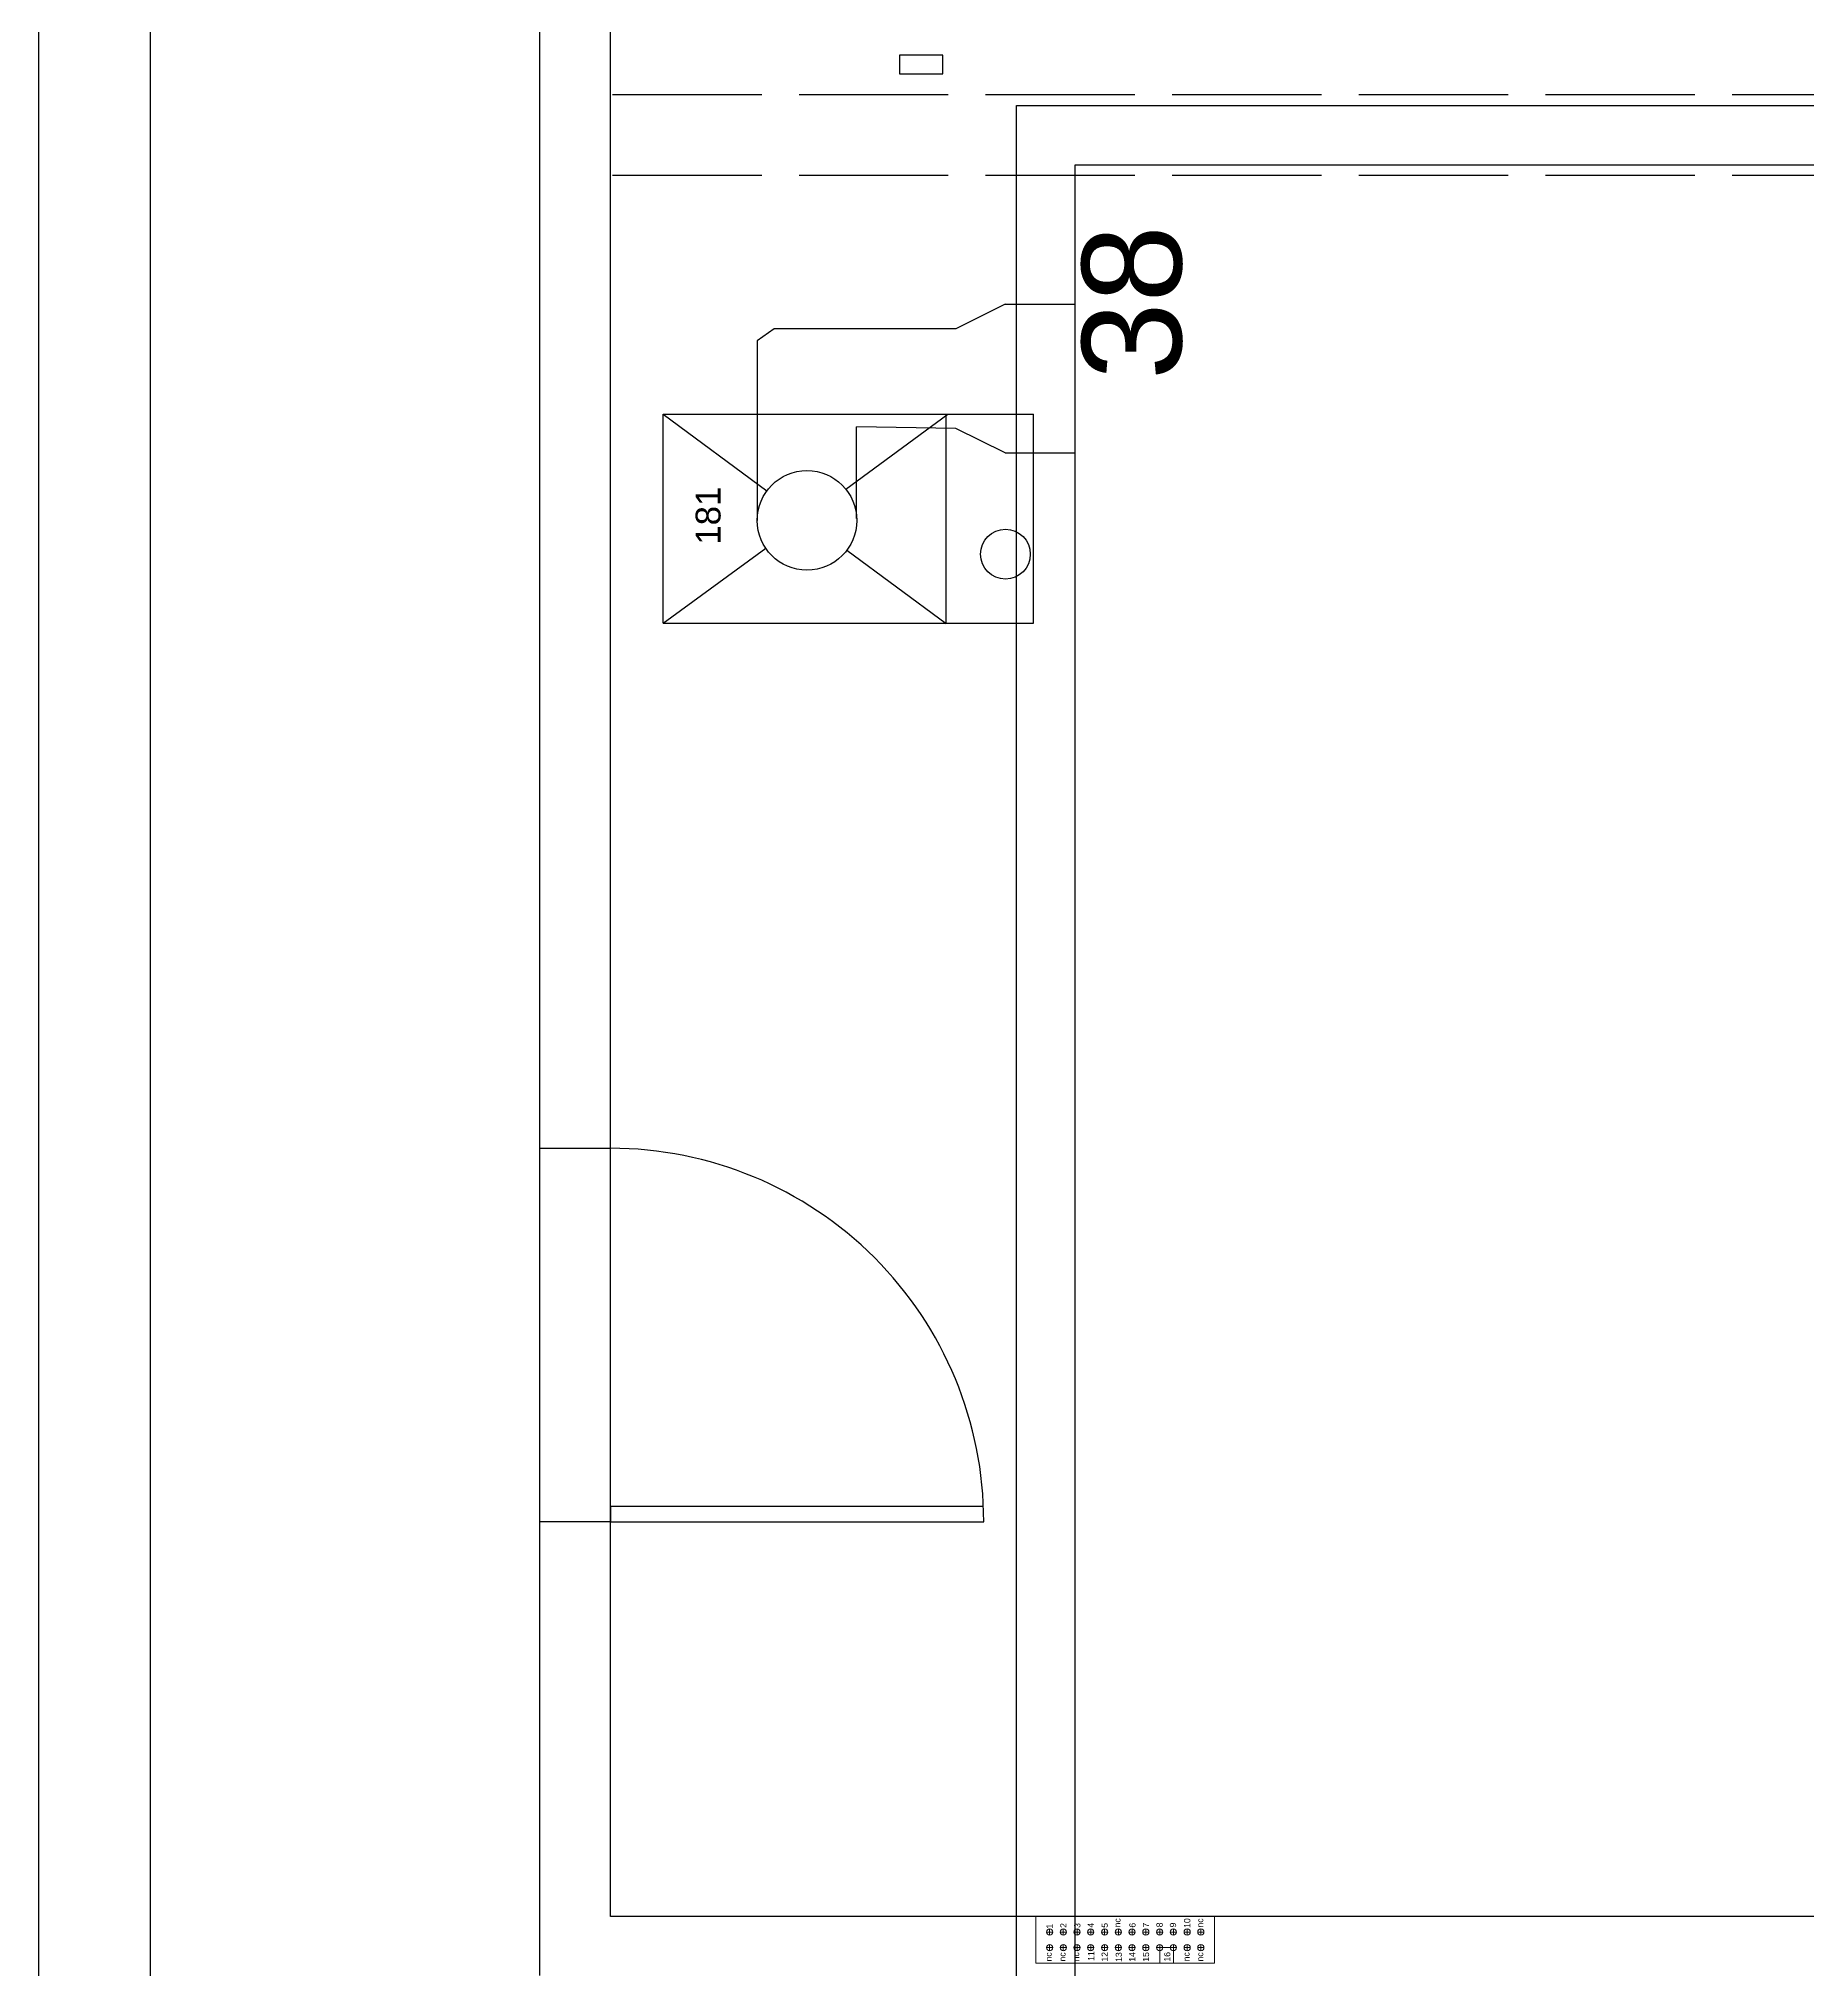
# Model space of a CAD drawing. Header units: inches. Extents: x 12 to 644, y -4 to 515.
# Drawn here: x 12.1 to 154.3, y 206.8 to 361.9 of the extents above; entities that cross this region are included whole.
import ezdxf

# ---------------------------------------------------------------- set-up
doc = ezdxf.new("R2010")
doc.units = ezdxf.units.IN
doc.header["$MEASUREMENT"] = 0
doc.linetypes.add('ACAD_ISO02W100', pattern=[15, 12, -3])
doc.layers.get('0').update_dxf_attribs({"color": 1, "lineweight": 9})
for name, color, linetype, lineweight in [('00-page-edge', 7, 'Continuous', 9), ('A101-Floorplan-1st-floor', 7, 'Continuous', 9), ('A201-Floorplan-2nd-floor', 7, 'Continuous', 9)]:
    doc.layers.add(name, color=color, linetype=linetype, lineweight=lineweight)
doc.layers.get('0').off()
doc.styles.add('Small', font='Arial.ttf', dxfattribs={"height": 0.5})
doc.styles.get("Standard").update_dxf_attribs({"font": 'Arial.ttf', "height": 2})

# ---------------------------------------------------------------- blocks, each defined once
blk = doc.blocks.new('garage-door-exit-to-trailer')
at = {"layer": 'A101-Floorplan-1st-floor', "lineweight": 30}
for p, q in [((0, 0), (0, -30)), ((1.25, 0), (0, 0)), ((1.25, 0), (1.25, -29.97))]:
    blk.add_line(p, q, dxfattribs=at)
blk.add_arc((0, 0), 30, 270, 0, dxfattribs=at)
blk = doc.blocks.new('L2-furnace-register-38-and-duct')
at = {"layer": 'A201-Floorplan-2nd-floor', "lineweight": 30}
for p, q in [((9, 25.55), (-5.42, 25.55)), ((9.97, 24.2), (9, 25.55)), ((9.97, 9.59), (9.97, 24.2)), ((-5.27, 17.56), (2.09, 17.56)), ((1.97, 9.59), (2.09, 17.56)), ((0, 5.61), (1.97, 9.59)), ((11.95, 5.61), (9.97, 9.59)), ((0, 5.61), (0, 0)), ((11.95, 5.61), (11.95, 0))]:
    blk.add_line(p, q, dxfattribs=at)
blk = doc.blocks.new('L1-furnace-181-reference')
at = {"layer": 'A101-Floorplan-1st-floor', "lineweight": -3}
for p, q in [((0, 29.75), (6.04, 21.52)), ((0, 29.75), (0, 0)), ((16.8, 29.75), (16.8, 0)), ((10.77, 15.08), (16.8, 6.87)), ((0, 0), (16.8, 0))]:
    blk.add_line(p, q, dxfattribs=at)
for points in [[(0, 29.75), (16.8, 29.75), (10.65, 21.42)], [(5.89, 14.99), (-0.01, 7), (16.8, 7)]]:
    blk.add_lwpolyline(points, dxfattribs=at)
for centre, radius in [((8.27, 18.2), 4), ((5.56, 2.25), 2)]:
    blk.add_circle(centre, radius, dxfattribs=at)
blk = doc.blocks.new('GE-125A-subpanel-171')
at = {"lineweight": 5}
for p, q in [((0, -14.38, -48.5), (0, 0, -48.5)), ((0, 0, -48.5), (3.75, 0, -48.5)), ((3.75, -15.19, -48.5), (3.75, 0.81, -48.5)), ((1, -1.11, -48.5), (1.5, -1.11, -48.5)), ((1.25, -1.36, -48.5), (1.25, -0.86, -48.5)), ((2.25, -1.11, -48.5), (2.75, -1.11, -48.5)), ((2.5, -1.36, -48.5), (2.5, -0.86, -48.5)), ((1, -2.21, -48.5), (1.5, -2.21, -48.5)), ((1.25, -2.46, -48.5), (1.25, -1.96, -48.5)), ((1.25, -3.57, -48.5), (1.25, -3.07, -48.5)), ((2.25, -2.21, -48.5), (2.75, -2.21, -48.5)), ((2.5, -2.46, -48.5), (2.5, -1.96, -48.5)), ((2.5, -3.57, -48.5), (2.5, -3.07, -48.5)), ((1, -3.32, -48.5), (1.5, -3.32, -48.5)), ((1, -4.42, -48.5), (1.5, -4.42, -48.5)), ((1.25, -4.67, -48.5), (1.25, -4.17, -48.5)), ((2.25, -3.32, -48.5), (2.75, -3.32, -48.5)), ((2.25, -4.42, -48.5), (2.75, -4.42, -48.5)), ((2.5, -4.67, -48.5), (2.5, -4.17, -48.5)), ((1, -5.53, -48.5), (1.5, -5.53, -48.5)), ((1.25, -5.78, -48.5), (1.25, -5.28, -48.5)), ((2.25, -5.53, -48.5), (2.75, -5.53, -48.5)), ((2.5, -5.78, -48.5), (2.5, -5.28, -48.5)), ((1, -6.64, -48.5), (1.5, -6.64, -48.5)), ((1, -7.74, -48.5), (1.5, -7.74, -48.5)), ((1.25, -6.89, -48.5), (1.25, -6.39, -48.5)), ((1.25, -7.99, -48.5), (1.25, -7.49, -48.5)), ((2.25, -6.64, -48.5), (2.75, -6.64, -48.5)), ((2.25, -7.74, -48.5), (2.75, -7.74, -48.5)), ((2.5, -6.89, -48.5), (2.5, -6.39, -48.5)), ((2.5, -7.99, -48.5), (2.5, -7.49, -48.5)), ((1, -8.85, -48.5), (1.5, -8.85, -48.5)), ((1.25, -9.1, -48.5), (1.25, -8.6, -48.5)), ((2.25, -8.85, -48.5), (2.75, -8.85, -48.5)), ((2.5, -9.1, -48.5), (2.5, -8.6, -48.5)), ((1.25, -9.96, -48.5), (0, -9.96, -48.5)), ((0, -9.96, -48.5), (0, -11.06, -48.5)), ((1, -9.96, -48.5), (1.5, -9.96, -48.5)), ((1.25, -10.21, -48.5), (1.25, -9.71, -48.5)), ((1.25, -11.06, -48.5), (1.25, -9.96, -48.5)), ((1.25, -11.31, -48.5), (1.25, -10.81, -48.5)), ((2.25, -9.96, -48.5), (2.75, -9.96, -48.5)), ((2.5, -10.21, -48.5), (2.5, -9.71, -48.5)), ((2.5, -11.31, -48.5), (2.5, -10.81, -48.5)), ((0, -11.06, -48.5), (1.25, -11.06, -48.5)), ((1, -11.06, -48.5), (1.5, -11.06, -48.5)), ((1, -12.17, -48.5), (1.5, -12.17, -48.5)), ((1.25, -12.42, -48.5), (1.25, -11.92, -48.5)), ((2.25, -11.06, -48.5), (2.75, -11.06, -48.5)), ((2.25, -12.17, -48.5), (2.75, -12.17, -48.5)), ((2.5, -12.42, -48.5), (2.5, -11.92, -48.5)), ((1, -13.27, -48.5), (1.5, -13.27, -48.5)), ((1.25, -13.52, -48.5), (1.25, -13.02, -48.5)), ((2.25, -13.27, -48.5), (2.75, -13.27, -48.5)), ((2.5, -13.52, -48.5), (2.5, -13.02, -48.5)), ((0, -14.38, -48.5), (3.75, -14.38, -48.5))]:
    blk.add_line(p, q, dxfattribs=at)
for centre in [(1.25, -1.11, -48.5), (2.5, -1.11, -48.5), (1.25, -2.21, -48.5), (1.25, -3.32, -48.5), (2.5, -2.21, -48.5), (2.5, -3.32, -48.5), (1.25, -4.42, -48.5), (2.5, -4.42, -48.5), (1.25, -5.53, -48.5), (2.5, -5.53, -48.5), (1.25, -6.64, -48.5), (1.25, -7.74, -48.5), (2.5, -6.64, -48.5), (2.5, -7.74, -48.5), (1.25, -8.85, -48.5), (2.5, -8.85, -48.5), (1.25, -9.96, -48.5), (1.25, -11.06, -48.5), (2.5, -9.96, -48.5), (2.5, -11.06, -48.5), (1.25, -12.17, -48.5), (2.5, -12.17, -48.5), (1.25, -13.27, -48.5), (2.5, -13.27, -48.5)]:
    blk.add_circle(centre, 0.25, dxfattribs=at)
at = {"lineweight": 5, "style": 'Small'}
for s, p in [('nc', (0.13, -1.28, -48.5)), ('1', (2.77, -1.36, -48.5)), ('nc', (0.13, -2.39, -48.5)), ('3', (2.83, -3.59, -48.5)), ('2', (2.83, -2.47, -48.5)), ('nc', (0.14, -3.49, -48.5)), ('11', (0.18, -4.7, -48.5)), ('4', (2.85, -4.67, -48.5)), ('12', (0.12, -5.79, -48.5)), ('5', (2.84, -5.79, -48.5)), ('13', (0.1, -6.92, -48.5)), ('14', (0.11, -8, -48.5)), ('6', (2.85, -8.02, -48.5)), ('nc', (2.87, -6.81, -48.5)), ('15', (0.11, -9.11, -48.5)), ('7', (2.86, -9.11, -48.5)), ('16', (0.12, -10.82, -48.5)), ('9', (2.87, -11.28, -48.5)), ('8', (2.88, -10.2, -48.5)), ('nc', (0.14, -12.36, -48.5)), ('10', (2.83, -12.42, -48.5)), ('nc', (0.13, -13.46, -48.5)), ('nc', (2.86, -13.46, -48.5))]:
    blk.add_text(s, height=0.5, dxfattribs=at).set_placement(p)

msp = doc.modelspace()

# ---------------------------------------------------------------- linework, layer by layer
at = {"layer": '00-page-edge', "lineweight": -3}
for points in [[(12.1, -4.04), (619.4, -4.04), (619.4, 515.31), (12.1, 515.31)], [(565.4, 4.96), (21.1, 4.96), (21.1, 506.31), (565.4, 506.31)]]:
    msp.add_lwpolyline(points, close=True, dxfattribs=at)
at = {"layer": 'A101-Floorplan-1st-floor', "lineweight": -3}
for p, q in [((52.38, 206.32), (52.38, 459.75)), ((58.07, 272.78), (52.38, 272.78)), ((58.07, 242.79), (52.38, 242.79))]:
    msp.add_line(p, q, dxfattribs=at)
at = {"layer": 'A101-Floorplan-1st-floor', "linetype": 'ACAD_ISO02W100', "lineweight": -3}
for p, q in [((280.22, 357.44), (58.07, 357.44)), ((280.22, 350.94), (58.07, 350.94))]:
    msp.add_line(p, q, dxfattribs=at)
at = {"layer": 'A101-Floorplan-1st-floor', "lineweight": -3}
msp.add_lwpolyline([(278.32, 349.82), (315.07, 349.82), (315.07, 211.07), (58.07, 211.07), (58.07, 454.25), (280.22, 454.25), (280.22, 349.82)], dxfattribs=at)
msp.add_lwpolyline([(81.29, 359.12), (84.79, 359.12), (84.79, 360.62), (81.29, 360.62)], close=True, dxfattribs=at)
at = {"layer": 'A201-Floorplan-2nd-floor', "lineweight": -3}
for p, q in [((90.69, 356.57), (532.5, 356.57)), ((90.69, 35.17), (90.69, 356.57))]:
    msp.add_line(p, q, dxfattribs=at)
msp.add_lwpolyline([(221.79, 173.94), (221.79, 40.03), (95.41, 39.94), (95.41, 351.82), (390.6, 351.82), (390.6, 242.75), (453.45, 242.75), (453.45, 218.25), (439.9, 218.25), (439.9, 152.5), (404.56, 152.5), (404.56, 173.94), (221.78, 173.94)], dxfattribs=at)

# ---------------------------------------------------------------- block references
at = {"lineweight": -3, "rotation": 89.99999999999999}
msp.add_blockref('garage-door-exit-to-trailer', (58.07, 242.79), dxfattribs=at)
at = {"layer": 'A101-Floorplan-1st-floor', "lineweight": 5, "rotation": 89.99999999999999}
for name, p in [('L1-furnace-181-reference', (92.06, 314.97)), ('GE-125A-subpanel-171', (92.25, 207.32, 48.5))]:
    msp.add_blockref(name, p, dxfattribs=at)
at = {"layer": 'A201-Floorplan-2nd-floor', "lineweight": -3, "rotation": 89.99999999999999}
msp.add_blockref('L2-furnace-register-38-and-duct', (95.41, 328.66), dxfattribs=at)

# ---------------------------------------------------------------- texts
at = {"layer": 'A101-Floorplan-1st-floor', "lineweight": 5}
msp.add_text('181', height=2, rotation=90, dxfattribs=at).set_placement((66.91, 321.29))
at = {"layer": 'A201-Floorplan-2nd-floor', "lineweight": -3, "insert": (95.96, 334.53), "char_height": 8, "attachment_point": 1, "rotation": 90}
msp.add_mtext('38', dxfattribs=at)

doc.saveas('drawing.dxf')
